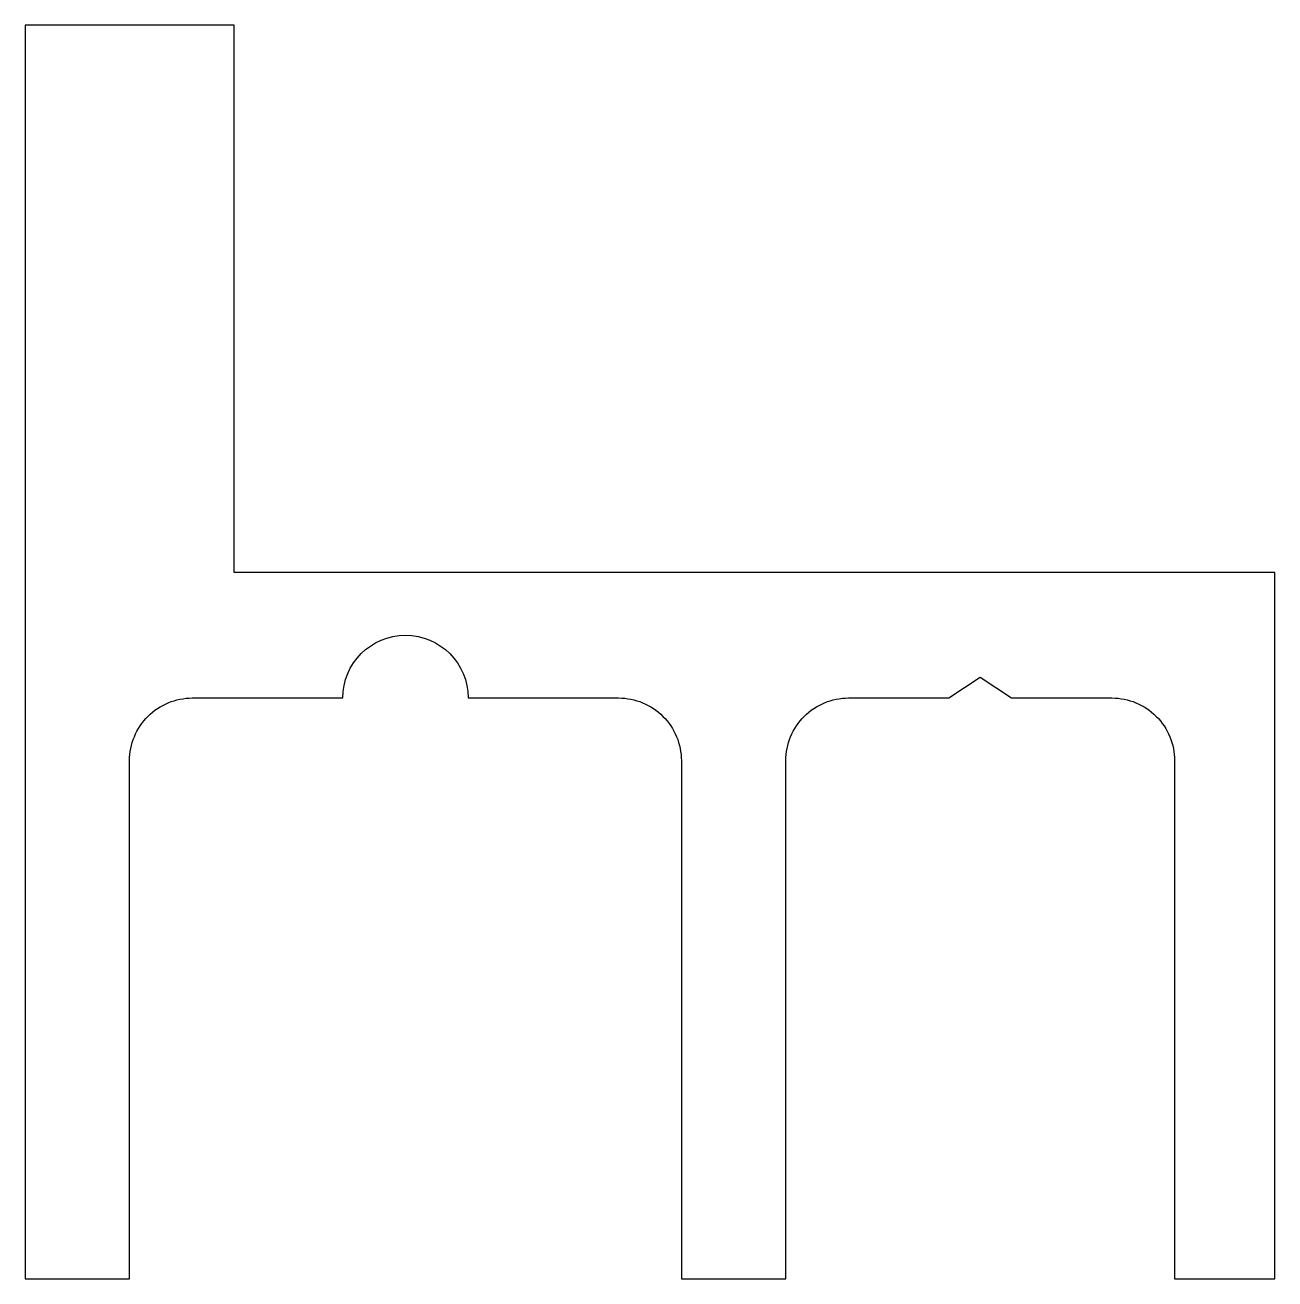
# Model space of a CAD drawing. Extents: x 163.5 to 193.4, y 211.9 to 241.9.
import ezdxf

# ---------------------------------------------------------------- set-up
doc = ezdxf.new("R2010")
doc.units = 0
doc.layers.add('ANA', color=220, linetype='CONTINUOUS')

msp = doc.modelspace()

# ---------------------------------------------------------------- linework, layer by layer
at = {"layer": 'ANA', "color": 7}
msp.add_lwpolyline([(179.242, 211.926), (181.742, 211.926), (181.742, 224.326, -0.414214), (183.242, 225.826), (185.642, 225.826), (186.392, 226.326), (187.142, 225.826), (189.542, 225.826, -0.414214), (191.042, 224.326), (191.042, 211.926), (193.442, 211.926), (193.442, 228.826), (168.542, 228.826), (168.542, 241.926), (163.542, 241.926), (163.542, 211.926), (166.042, 211.926), (166.042, 224.326, -0.414214), (167.542, 225.826), (171.142, 225.826, -1), (174.142, 225.826), (177.742, 225.826, -0.414214), (179.242, 224.326)], format="xyb", close=True, dxfattribs=at)

doc.saveas('drawing.dxf')
